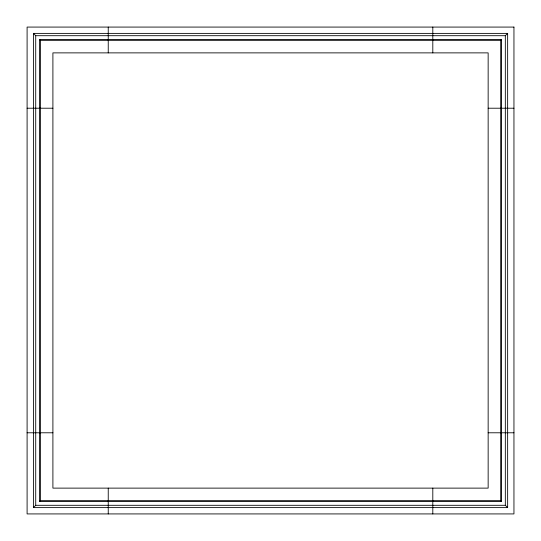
<?xml version="1.0" encoding="UTF-8"?>
<svg xmlns="http://www.w3.org/2000/svg" width="541" height="541" viewBox="0 0 541 541"><rect width="100%" height="100%" fill="white"/><g stroke="black" fill="none" stroke-linecap="round" stroke-linejoin="round"><path stroke-width="0.81" d="M33.414 507.614L33.414 33.386L507.641 33.386L507.641 507.614L33.414 507.614L35.72 505.301L35.72 432.786L35.72 35.699L33.414 33.386M39.676 501.351L39.676 39.649L501.379 39.649L501.379 501.351L39.676 501.351L40.318 500.709L40.318 432.786L40.318 40.291L39.676 39.649M52.903 432.786L52.903 488.124L488.151 488.124L488.151 52.876L52.903 52.876L52.903 432.786L27.097 432.786M501.379 39.649L500.729 40.291L500.729 108.214L500.729 500.709L501.379 501.351M507.641 33.386L505.328 35.699L505.328 108.214L505.328 505.301L507.641 507.614M35.72 35.699L505.328 35.699M40.318 40.291L500.729 40.291M27.097 108.214L52.903 108.214M488.151 108.214L513.95 108.214M488.151 432.786L513.95 432.786M40.318 500.709L500.729 500.709M35.72 505.301L505.328 505.301M432.807 27.077L432.807 52.876M432.807 488.124L432.807 513.923M108.241 27.077L108.241 52.876M108.241 488.124L108.241 513.923M513.95 27.077L27.097 27.077L27.097 513.923L513.95 513.923L513.95 27.077"/></g></svg>
